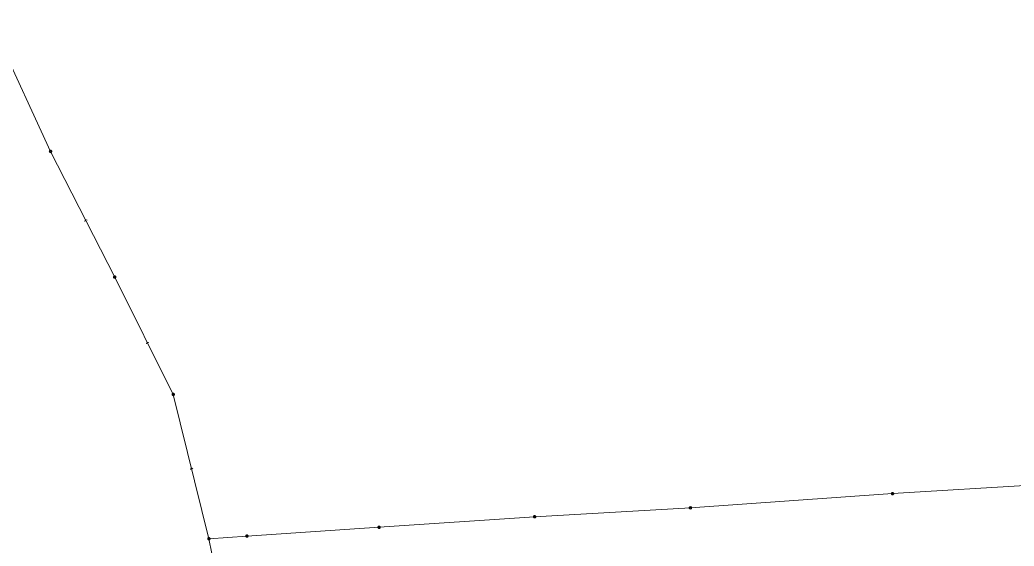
# Model space of a CAD drawing. Header units: metres. Extents: x 25504150 to 25508618, y 6694193 to 6702753.
# Drawn here: x 25507374.9 to 25507759.9, y 6697640.1 to 6697843.9 of the extents above; entities that cross this region are included whole.
import ezdxf

# ---------------------------------------------------------------- set-up
doc = ezdxf.new("R2010")
doc.units = ezdxf.units.M
for name, pattern in [('Sewer_node', [0]), ('Viemariputket', [0]), ('Viemarivarusteet', [0])]:
    doc.linetypes.add(name, pattern=pattern)
for name, color, linetype, lineweight in [('Sewer_node', 7, 'Sewer_node', 0), ('Viemariputket', 7, 'Viemariputket', 0), ('Viemarivarusteet', 7, 'Viemarivarusteet', 0)]:
    doc.layers.add(name, color=color, linetype=linetype, lineweight=lineweight)

msp = doc.modelspace()

# ---------------------------------------------------------------- linework, layer by layer
at = {"layer": 'Sewer_node', "color": 46, "linetype": 'Continuous', "true_color": 0x7f5f00, "flags": 128}
for points in [[(25507387.22, 6697792.93), (25507387.21, 6697793), (25507387.2, 6697793.08), (25507387.17, 6697793.14), (25507387.13, 6697793.21), (25507387.08, 6697793.26), (25507387.03, 6697793.31), (25507386.96, 6697793.35), (25507386.9, 6697793.38), (25507386.82, 6697793.39), (25507386.75, 6697793.4), (25507386.68, 6697793.39), (25507386.6, 6697793.38), (25507386.54, 6697793.35), (25507386.47, 6697793.31), (25507386.42, 6697793.26), (25507386.37, 6697793.21), (25507386.33, 6697793.14), (25507386.3, 6697793.08), (25507386.29, 6697793), (25507386.28, 6697792.93), (25507386.29, 6697792.86), (25507386.3, 6697792.78), (25507386.33, 6697792.72), (25507386.37, 6697792.65), (25507386.42, 6697792.6), (25507386.47, 6697792.55), (25507386.54, 6697792.51), (25507386.6, 6697792.48), (25507386.68, 6697792.47), (25507386.75, 6697792.46), (25507386.82, 6697792.47), (25507386.9, 6697792.48), (25507386.96, 6697792.51), (25507387.03, 6697792.55), (25507387.08, 6697792.6), (25507387.13, 6697792.65), (25507387.17, 6697792.72), (25507387.2, 6697792.78), (25507387.21, 6697792.86)], [(25507412.07, 6697744.28), (25507412.06, 6697744.35), (25507412.05, 6697744.42), (25507412.02, 6697744.49), (25507411.98, 6697744.55), (25507411.94, 6697744.61), (25507411.88, 6697744.65), (25507411.82, 6697744.69), (25507411.75, 6697744.72), (25507411.68, 6697744.73), (25507411.61, 6697744.74), (25507411.54, 6697744.73), (25507411.47, 6697744.72), (25507411.4, 6697744.69), (25507411.34, 6697744.65), (25507411.28, 6697744.61), (25507411.24, 6697744.55), (25507411.2, 6697744.49), (25507411.17, 6697744.42), (25507411.16, 6697744.35), (25507411.15, 6697744.28), (25507411.16, 6697744.21), (25507411.17, 6697744.14), (25507411.2, 6697744.07), (25507411.24, 6697744.01), (25507411.28, 6697743.95), (25507411.34, 6697743.91), (25507411.4, 6697743.87), (25507411.47, 6697743.84), (25507411.54, 6697743.83), (25507411.61, 6697743.82), (25507411.68, 6697743.83), (25507411.75, 6697743.84), (25507411.82, 6697743.87), (25507411.88, 6697743.91), (25507411.94, 6697743.95), (25507411.98, 6697744.01), (25507412.02, 6697744.07), (25507412.05, 6697744.14), (25507412.06, 6697744.21)]]:
    msp.add_lwpolyline(points, close=True, dxfattribs=at)
for points in [[(25507400.97, 6697766.31), (25507400.25, 6697766.52), (25507400.03, 6697765.81)], [(25507424.88, 6697718.88), (25507424.16, 6697719.1), (25507423.94, 6697718.39)], [(25507441.92, 6697670.06), (25507441.27, 6697670.43), (25507440.9, 6697669.79)]]:
    msp.add_lwpolyline(points, dxfattribs=at)
for points, elevation in [([(25507434.73, 6697698.83), (25507434.72, 6697698.9), (25507434.71, 6697698.97), (25507434.68, 6697699.04), (25507434.64, 6697699.1), (25507434.6, 6697699.16), (25507434.54, 6697699.2), (25507434.48, 6697699.24), (25507434.41, 6697699.27), (25507434.34, 6697699.28), (25507434.27, 6697699.29), (25507434.2, 6697699.28), (25507434.13, 6697699.27), (25507434.06, 6697699.24), (25507434, 6697699.2), (25507433.94, 6697699.16), (25507433.9, 6697699.1), (25507433.86, 6697699.04), (25507433.83, 6697698.97), (25507433.82, 6697698.9), (25507433.81, 6697698.83), (25507433.82, 6697698.76), (25507433.83, 6697698.69), (25507433.86, 6697698.62), (25507433.9, 6697698.56), (25507433.94, 6697698.5), (25507434, 6697698.46), (25507434.06, 6697698.42), (25507434.13, 6697698.39), (25507434.2, 6697698.38), (25507434.27, 6697698.37), (25507434.34, 6697698.38), (25507434.41, 6697698.39), (25507434.48, 6697698.42), (25507434.54, 6697698.46), (25507434.6, 6697698.5), (25507434.64, 6697698.56), (25507434.68, 6697698.62), (25507434.71, 6697698.69), (25507434.72, 6697698.76)], 34.24), ([(25507713.28, 6697660.4), (25507713.27, 6697660.47), (25507713.26, 6697660.54), (25507713.23, 6697660.61), (25507713.19, 6697660.67), (25507713.15, 6697660.73), (25507713.09, 6697660.77), (25507713.03, 6697660.81), (25507712.96, 6697660.84), (25507712.89, 6697660.85), (25507712.82, 6697660.86), (25507712.75, 6697660.85), (25507712.68, 6697660.84), (25507712.61, 6697660.81), (25507712.55, 6697660.77), (25507712.49, 6697660.73), (25507712.45, 6697660.67), (25507712.41, 6697660.61), (25507712.38, 6697660.54), (25507712.37, 6697660.47), (25507712.36, 6697660.4), (25507712.37, 6697660.33), (25507712.38, 6697660.26), (25507712.41, 6697660.19), (25507712.45, 6697660.13), (25507712.49, 6697660.07), (25507712.55, 6697660.03), (25507712.61, 6697659.99), (25507712.68, 6697659.96), (25507712.75, 6697659.95), (25507712.82, 6697659.94), (25507712.89, 6697659.95), (25507712.96, 6697659.96), (25507713.03, 6697659.99), (25507713.09, 6697660.03), (25507713.15, 6697660.07), (25507713.19, 6697660.13), (25507713.23, 6697660.19), (25507713.26, 6697660.26), (25507713.27, 6697660.33)], 37.82), ([(25507635.02, 6697654.9), (25507635.01, 6697654.97), (25507635, 6697655.04), (25507634.97, 6697655.11), (25507634.93, 6697655.17), (25507634.89, 6697655.23), (25507634.83, 6697655.27), (25507634.77, 6697655.31), (25507634.7, 6697655.34), (25507634.63, 6697655.35), (25507634.56, 6697655.36), (25507634.49, 6697655.35), (25507634.42, 6697655.34), (25507634.35, 6697655.31), (25507634.29, 6697655.27), (25507634.23, 6697655.23), (25507634.19, 6697655.17), (25507634.15, 6697655.11), (25507634.12, 6697655.04), (25507634.11, 6697654.97), (25507634.1, 6697654.9), (25507634.11, 6697654.83), (25507634.12, 6697654.76), (25507634.15, 6697654.69), (25507634.19, 6697654.63), (25507634.23, 6697654.57), (25507634.29, 6697654.53), (25507634.35, 6697654.49), (25507634.42, 6697654.46), (25507634.49, 6697654.45), (25507634.56, 6697654.44), (25507634.63, 6697654.45), (25507634.7, 6697654.46), (25507634.77, 6697654.49), (25507634.83, 6697654.53), (25507634.89, 6697654.57), (25507634.93, 6697654.63), (25507634.97, 6697654.69), (25507635, 6697654.76), (25507635.01, 6697654.83)], 37.11), ([(25507574.68, 6697651.44), (25507574.67, 6697651.51), (25507574.66, 6697651.59), (25507574.63, 6697651.65), (25507574.59, 6697651.72), (25507574.54, 6697651.77), (25507574.49, 6697651.82), (25507574.42, 6697651.86), (25507574.36, 6697651.89), (25507574.28, 6697651.9), (25507574.21, 6697651.91), (25507574.14, 6697651.9), (25507574.06, 6697651.89), (25507574, 6697651.86), (25507573.93, 6697651.82), (25507573.88, 6697651.77), (25507573.83, 6697651.72), (25507573.79, 6697651.65), (25507573.76, 6697651.59), (25507573.75, 6697651.51), (25507573.74, 6697651.44), (25507573.75, 6697651.37), (25507573.76, 6697651.29), (25507573.79, 6697651.23), (25507573.83, 6697651.16), (25507573.88, 6697651.11), (25507573.93, 6697651.06), (25507574, 6697651.02), (25507574.06, 6697650.99), (25507574.14, 6697650.98), (25507574.21, 6697650.97), (25507574.28, 6697650.98), (25507574.36, 6697650.99), (25507574.42, 6697651.02), (25507574.49, 6697651.06), (25507574.54, 6697651.11), (25507574.59, 6697651.16), (25507574.63, 6697651.23), (25507574.66, 6697651.29), (25507574.67, 6697651.37)], 36.42), ([(25507514.46, 6697647.39), (25507514.45, 6697647.46), (25507514.44, 6697647.53), (25507514.41, 6697647.6), (25507514.37, 6697647.66), (25507514.33, 6697647.72), (25507514.27, 6697647.76), (25507514.21, 6697647.8), (25507514.14, 6697647.83), (25507514.07, 6697647.84), (25507514, 6697647.85), (25507513.93, 6697647.84), (25507513.86, 6697647.83), (25507513.79, 6697647.8), (25507513.73, 6697647.76), (25507513.67, 6697647.72), (25507513.63, 6697647.66), (25507513.59, 6697647.6), (25507513.56, 6697647.53), (25507513.55, 6697647.46), (25507513.54, 6697647.39), (25507513.55, 6697647.32), (25507513.56, 6697647.25), (25507513.59, 6697647.18), (25507513.63, 6697647.12), (25507513.67, 6697647.06), (25507513.73, 6697647.02), (25507513.79, 6697646.98), (25507513.86, 6697646.95), (25507513.93, 6697646.94), (25507514, 6697646.93), (25507514.07, 6697646.94), (25507514.14, 6697646.95), (25507514.21, 6697646.98), (25507514.27, 6697647.02), (25507514.33, 6697647.06), (25507514.37, 6697647.12), (25507514.41, 6697647.18), (25507514.44, 6697647.25), (25507514.45, 6697647.32)], 35.78), ([(25507448.55, 6697642.93), (25507448.54, 6697643), (25507448.53, 6697643.07), (25507448.5, 6697643.14), (25507448.46, 6697643.2), (25507448.42, 6697643.26), (25507448.36, 6697643.3), (25507448.3, 6697643.34), (25507448.23, 6697643.37), (25507448.16, 6697643.38), (25507448.09, 6697643.39), (25507448.02, 6697643.38), (25507447.95, 6697643.37), (25507447.88, 6697643.34), (25507447.82, 6697643.3), (25507447.76, 6697643.26), (25507447.72, 6697643.2), (25507447.68, 6697643.14), (25507447.65, 6697643.07), (25507447.64, 6697643), (25507447.63, 6697642.93), (25507447.64, 6697642.86), (25507447.65, 6697642.79), (25507447.68, 6697642.72), (25507447.72, 6697642.66), (25507447.76, 6697642.6), (25507447.82, 6697642.56), (25507447.88, 6697642.52), (25507447.95, 6697642.49), (25507448.02, 6697642.48), (25507448.09, 6697642.47), (25507448.16, 6697642.48), (25507448.23, 6697642.49), (25507448.3, 6697642.52), (25507448.36, 6697642.56), (25507448.42, 6697642.6), (25507448.46, 6697642.66), (25507448.5, 6697642.72), (25507448.53, 6697642.79), (25507448.54, 6697642.86)], 35.43), ([(25507463.25, 6697643.95), (25507463.24, 6697644.02), (25507463.23, 6697644.09), (25507463.2, 6697644.16), (25507463.16, 6697644.22), (25507463.12, 6697644.28), (25507463.06, 6697644.32), (25507463, 6697644.36), (25507462.93, 6697644.39), (25507462.86, 6697644.4), (25507462.79, 6697644.41), (25507462.72, 6697644.4), (25507462.65, 6697644.39), (25507462.58, 6697644.36), (25507462.52, 6697644.32), (25507462.46, 6697644.28), (25507462.42, 6697644.22), (25507462.38, 6697644.16), (25507462.35, 6697644.09), (25507462.34, 6697644.02), (25507462.33, 6697643.95), (25507462.34, 6697643.88), (25507462.35, 6697643.81), (25507462.38, 6697643.74), (25507462.42, 6697643.68), (25507462.46, 6697643.62), (25507462.52, 6697643.58), (25507462.58, 6697643.54), (25507462.65, 6697643.51), (25507462.72, 6697643.5), (25507462.79, 6697643.49), (25507462.86, 6697643.5), (25507462.93, 6697643.51), (25507463, 6697643.54), (25507463.06, 6697643.58), (25507463.12, 6697643.62), (25507463.16, 6697643.68), (25507463.2, 6697643.74), (25507463.23, 6697643.81), (25507463.24, 6697643.88)], 35.29)]:
    msp.add_lwpolyline(points, close=True, dxfattribs=dict(at, elevation=elevation))
at = {"layer": 'Viemariputket', "color": 1, "linetype": 'Continuous', "lineweight": 15}
for p, q in [((25507386.75, 6697792.93), (25507363.25, 6697843.89)), ((25507411.61, 6697744.28), (25507386.75, 6697792.93)), ((25507434.27, 6697698.83), (25507411.61, 6697744.28)), ((25507434.27, 6697698.83, 0.32), (25507448.09, 6697642.93, 32.33)), ((25507712.82, 6697660.4), (25507772.71, 6697664.01)), ((25507634.56, 6697654.9), (25507712.82, 6697660.4)), ((25507574.21, 6697651.44), (25507634.56, 6697654.9)), ((25507514, 6697647.39), (25507574.21, 6697651.44)), ((25507462.79, 6697643.95), (25507514, 6697647.39)), ((25507448.09, 6697642.93, 32.34), (25507462.79, 6697643.95, 0.32)), ((25507453.15, 6697617.34, 32.5), (25507448.09, 6697642.93, 32.47))]:
    msp.add_line(p, q, dxfattribs=at)
at = {"layer": 'Viemarivarusteet', "color": 1}
for p in [(25507386.75, 6697792.93), (25507411.61, 6697744.28), (25507434.27, 6697698.83, 34.24), (25507712.82, 6697660.4, 37.82), (25507634.56, 6697654.9, 37.11), (25507574.21, 6697651.44, 36.42), (25507514, 6697647.39, 35.78), (25507448.09, 6697642.93, 35.43), (25507462.79, 6697643.95, 35.29)]:
    msp.add_point(p, dxfattribs=at)

doc.saveas('drawing.dxf')
